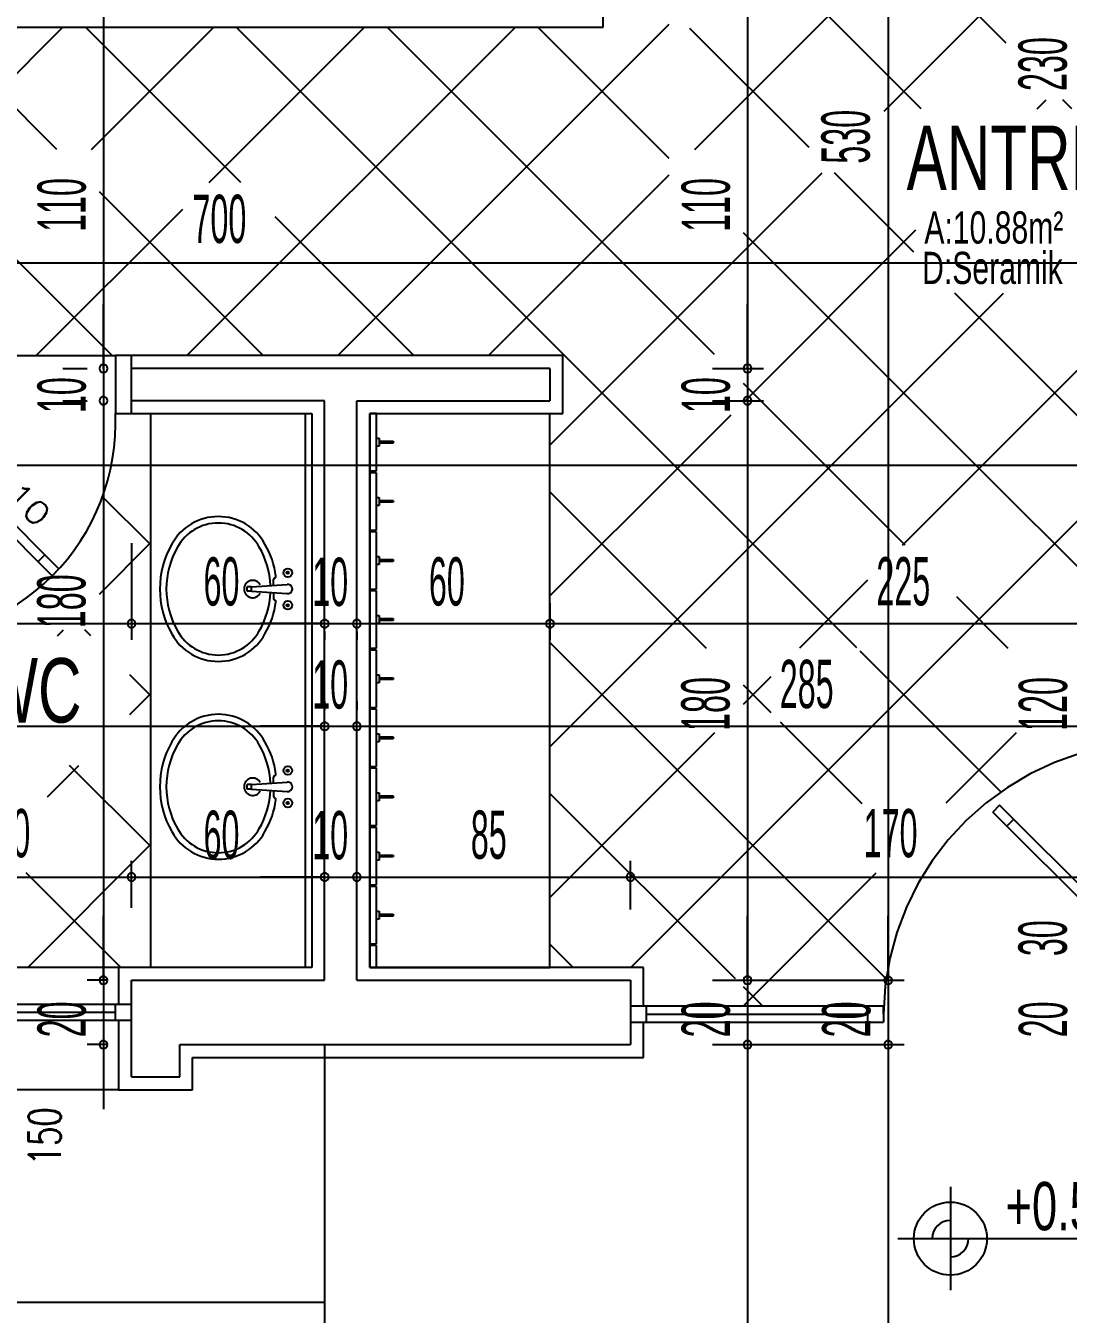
# Model space of a CAD drawing. Extents: x 3907.4 to 3911.57, y -3054.42 to -3053.7.
# Drawn here: x 3908.1644 to 3908.2292, y -3054.2928 to -3054.2127 of the extents above; entities that cross this region are included whole.
import ezdxf
from ezdxf.enums import TextEntityAlignment as Align

# ---------------------------------------------------------------- set-up
doc = ezdxf.new("R2010")
doc.units = 0
doc.header["$LTSCALE"] = 2
doc.header["$MEASUREMENT"] = 0
doc.linetypes.add('ACAD_ISO07W100', pattern=[3.5, 0.5, -3])
doc.linetypes.add('ACAD_ISO10W100', pattern=[18, 12, -3, 0, -3])
doc.layers.get('0').update_dxf_attribs({"linetype": 'CONTINUOUS'})
for name, color, linetype in [('AKS', 11, 'CONTINUOUS'), ('DOĞRAMA', 2, 'CONTINUOUS'), ('DUVAR', 7, 'CONTINUOUS'), ('MB', 11, 'CONTINUOUS'), ('OLÇÜ', 6, 'CONTINUOUS'), ('S-TEF', 151, 'CONTINUOUS'), ('SıVA', 6, 'CONTINUOUS'), ('TARAMA', 9, 'CONTINUOUS'), ('TEFRIŞ', 32, 'CONTINUOUS'), ('TEXT', 11, 'CONTINUOUS')]:
    doc.layers.add(name, color=color, linetype=linetype)
doc.styles.add('DETAY', font='stylu.ttf', dxfattribs={"width": 0.7, "height": 13})
doc.styles.add('KAPı-PEN', font='simplex.shx', dxfattribs={"width": 0.7, "height": 10})
doc.styles.add('MAHAL', font='stylu.ttf', dxfattribs={"width": 0.7, "height": 20})
doc.styles.add('ÖLÇÜ', font='stylu.ttf', dxfattribs={"width": 0.5})

msp = doc.modelspace()

# ---------------------------------------------------------------- linework, layer by layer
at = {"color": 0, "linetype": 'ByBlock'}
for centre, start, end in [((3908.169227918969, -3054.23402954204), 90, 270), ((3908.169227918969, -3054.23402954204), 90, 270), ((3908.169227918969, -3054.23402954204), 270, 90), ((3908.169227918969, -3054.23402954204), 270, 90), ((3908.209239900475, -3054.23402954204), 90, 270), ((3908.209239900475, -3054.23402954204), 90, 270), ((3908.209239900475, -3054.23402954204), 270, 90), ((3908.209239900475, -3054.23402954204), 270, 90), ((3908.169227918969, -3054.23602954204), 90, 270), ((3908.169227918969, -3054.23602954204), 90, 270), ((3908.169227918969, -3054.23602954204), 270, 90), ((3908.169227918969, -3054.23602954204), 270, 90), ((3908.209239900475, -3054.23602954204), 90, 270), ((3908.209239900475, -3054.23602954204), 90, 270), ((3908.209239900475, -3054.23602954204), 270, 90), ((3908.209239900475, -3054.23602954204), 270, 90), ((3908.170969865261, -3054.249879057749), 0, 180), ((3908.170969865261, -3054.249879057749), 0, 180), ((3908.182969865261, -3054.249879057749), 0, 180), ((3908.182969865261, -3054.249879057749), 0, 180), ((3908.184969865261, -3054.249879057749), 0, 180), ((3908.184969865261, -3054.249879057749), 0, 180), ((3908.196969865261, -3054.249879057749), 0, 180), ((3908.196969865261, -3054.249879057749), 0, 180), ((3908.170969865261, -3054.249879057749), 180, 0), ((3908.170969865261, -3054.249879057749), 180, 0), ((3908.182969865261, -3054.249879057749), 180, 0), ((3908.182969865261, -3054.249879057749), 180, 0), ((3908.184969865261, -3054.249879057749), 180, 0), ((3908.184969865261, -3054.249879057749), 180, 0), ((3908.196969865261, -3054.249879057749), 180, 0), ((3908.196969865261, -3054.249879057749), 180, 0), ((3908.182969865261, -3054.256255426317), 0, 180), ((3908.182969865261, -3054.256255426317), 0, 180), ((3908.184969865261, -3054.256255426317), 0, 180), ((3908.184969865261, -3054.256255426317), 0, 180), ((3908.182969865261, -3054.256255426317), 180, 0), ((3908.182969865261, -3054.256255426317), 180, 0), ((3908.184969865261, -3054.256255426317), 180, 0), ((3908.184969865261, -3054.256255426317), 180, 0), ((3908.170969865261, -3054.265617548252), 0, 180), ((3908.170969865261, -3054.265617548252), 0, 180), ((3908.170969865261, -3054.265617548252), 180, 0), ((3908.170969865261, -3054.265617548252), 180, 0), ((3908.182969865261, -3054.265617548252), 0, 180), ((3908.182969865261, -3054.265617548252), 0, 180), ((3908.182969865261, -3054.265617548252), 180, 0), ((3908.182969865261, -3054.265617548252), 180, 0), ((3908.184969865261, -3054.265617548252), 0, 180), ((3908.184969865261, -3054.265617548252), 0, 180), ((3908.184969865261, -3054.265617548252), 180, 0), ((3908.184969865261, -3054.265617548252), 180, 0), ((3908.201969865261, -3054.265617548252), 0, 180), ((3908.201969865261, -3054.265617548252), 0, 180), ((3908.201969865261, -3054.265617548252), 180, 0), ((3908.201969865261, -3054.265617548252), 180, 0), ((3908.169227918969, -3054.27202954204), 90, 270), ((3908.169227918969, -3054.27202954204), 90, 270), ((3908.169227918969, -3054.27202954204), 270, 90), ((3908.169227918969, -3054.27202954204), 270, 90), ((3908.209239900475, -3054.27202954204), 90, 270), ((3908.209239900475, -3054.27202954204), 90, 270), ((3908.209239900475, -3054.27202954204), 270, 90), ((3908.209239900475, -3054.27202954204), 270, 90), ((3908.217970682912, -3054.27202954204), 90, 270), ((3908.217970682912, -3054.27202954204), 90, 270), ((3908.217970682912, -3054.27202954204), 270, 90), ((3908.217970682912, -3054.27202954204), 270, 90), ((3908.169227918969, -3054.27602954204), 90, 270), ((3908.169227918969, -3054.27602954204), 270, 90), ((3908.209239900475, -3054.27602954204), 90, 270), ((3908.209239900475, -3054.27602954204), 90, 270), ((3908.209239900475, -3054.27602954204), 270, 90), ((3908.209239900475, -3054.27602954204), 270, 90), ((3908.217970682912, -3054.27602954204), 90, 270), ((3908.217970682912, -3054.27602954204), 90, 270), ((3908.217970682912, -3054.27602954204), 270, 90), ((3908.217970682912, -3054.27602954204), 270, 90)]:
    msp.add_arc(centre, 0.00025, start, end, dxfattribs=at)
at = {"layer": 'AKS', "linetype": 'ACAD_ISO10W100'}
msp.add_line((3907.955466956267, -3054.24002954204), (3908.330969865261, -3054.24002954204), dxfattribs=at)
at = {"layer": 'DOĞRAMA'}
for p, q in [((3908.170969865261, -3054.23322954204), (3908.169969865261, -3054.23322954204)), ((3908.169969865261, -3054.23322954204), (3908.169969865261, -3054.23682954204)), ((3908.170969865261, -3054.23682954204), (3908.170969865261, -3054.23322954204)), ((3908.155969865261, -3054.23682954204), (3908.16604980746, -3054.246909484239)), ((3908.15639412933, -3054.236405277971), (3908.166464778995, -3054.246475927637)), ((3908.169969865261, -3054.23682954204), (3908.170969865261, -3054.23682954204)), ((3908.165165102338, -3054.246024779117), (3908.165589366406, -3054.245600515048)), ((3908.166049803046, -3054.246909488649), (3908.166464778995, -3054.246475927637)), ((3908.224889927476, -3054.261149595431), (3908.224474951527, -3054.261583156443)), ((3908.234545601193, -3054.271653806109), (3908.224474951527, -3054.261583156443)), ((3908.234969865261, -3054.27122954204), (3908.224889923062, -3054.261149599841)), ((3908.225774628184, -3054.262034304963), (3908.225350364116, -3054.262458569032)), ((3908.170169865261, -3054.27122954204), (3908.157769865261, -3054.27122954204)), ((3908.170969865261, -3054.27352954204), (3908.156969865261, -3054.27352954204)), ((3908.169969865261, -3054.27452954204), (3908.169969865261, -3054.27352954204)), ((3908.169969865261, -3054.27452954204), (3908.169969865261, -3054.27352954204)), ((3908.201969865261, -3054.27362954204), (3908.217687400592, -3054.27362954204)), ((3908.202969865261, -3054.27462954204), (3908.202969865261, -3054.27362954204)), ((3908.202969865261, -3054.27462954204), (3908.202969865261, -3054.27362954204)), ((3908.216687400592, -3054.27362954204), (3908.216687400592, -3054.27462954204)), ((3908.217687400592, -3054.27412954204), (3908.217687400592, -3054.27362954204)), ((3908.217687400592, -3054.27362954204), (3908.217687400592, -3054.27462954204)), ((3908.169969865261, -3054.27402954204), (3908.157969865261, -3054.27402954204)), ((3908.202969865261, -3054.27412954204), (3908.216687400592, -3054.27412954204)), ((3908.170969865261, -3054.27452954204), (3908.156969865261, -3054.27452954204)), ((3908.201969865261, -3054.27462954204), (3908.217687400592, -3054.27462954204)), ((3908.170169865261, -3054.27882954204), (3908.157769865261, -3054.27882954204))]:
    msp.add_line(p, q, dxfattribs=at)
at = {"layer": 'DOĞRAMA', "linetype": 'ACAD_ISO07W100'}
for centre, radius, start, end in [((3908.156569865261, -3054.237420544378), 0.01341302664443515, 267.4361533952913, 2.525373738304785), ((3908.234778868852, -3054.274330522313), 0.01709264989338156, 89.35975310588401, 179.3262842963057)]:
    msp.add_arc(centre, radius, start, end, dxfattribs=at)
at = {"layer": 'DUVAR'}
for p, q in [((3908.196969865261, -3054.23402954204), (3908.170969865261, -3054.23402954204)), ((3908.182969865261, -3054.23402954204), (3908.170969865261, -3054.23402954204)), ((3908.170969865261, -3054.23602954204), (3908.170969865261, -3054.23402954204)), ((3908.170969865261, -3054.23602954204), (3908.170969865261, -3054.23402954204)), ((3908.196969865261, -3054.23402954204), (3908.196969865261, -3054.23602954204)), ((3908.182969865261, -3054.23602954204), (3908.170969865261, -3054.23602954204)), ((3908.182969865261, -3054.23602954204), (3908.170969865261, -3054.23602954204)), ((3908.182969865261, -3054.27202954204), (3908.182969865261, -3054.23602954204)), ((3908.184969865261, -3054.27202954204), (3908.184969865261, -3054.23602954204)), ((3908.184969865261, -3054.23602954204), (3908.196969865261, -3054.23602954204)), ((3908.170969865261, -3054.27202954204), (3908.182969865261, -3054.27202954204)), ((3908.170969865261, -3054.27602954204), (3908.170969865261, -3054.27202954204)), ((3908.170969865261, -3054.27802954204), (3908.170969865261, -3054.27202954204)), ((3908.184969865261, -3054.27202954204), (3908.201969865261, -3054.27202954204)), ((3908.201969865261, -3054.27202954204), (3908.201969865261, -3054.27602954204)), ((3908.173969865261, -3054.27602954204), (3908.201969865261, -3054.27602954204)), ((3908.173969865261, -3054.27802954204), (3908.173969865261, -3054.27602954204)), ((3908.170969865261, -3054.27802954204), (3908.173969865261, -3054.27802954204))]:
    msp.add_line(p, q, dxfattribs=at)
at = {"layer": 'MB'}
msp.add_line((3908.182969865261, -3054.27602954204), (3908.182969865261, -3054.33802954204), dxfattribs=at)
at = {"layer": 'MB', "color": 3}
msp.add_line((3908.084969865261, -3054.29202954204), (3908.182969865261, -3054.29202954204), dxfattribs=at)
at = {"layer": 'OLÇÜ', "color": 6}
for p, q in [((3908.217970682912, -3054.16602954204), (3908.217970682912, -3054.27202954204)), ((3908.169227918969, -3054.21202954204), (3908.169227918969, -3054.21602954204)), ((3908.169227918969, -3054.21202954204), (3908.169227918969, -3054.23402954204)), ((3908.209239900475, -3054.21202954204), (3908.209239900475, -3054.21602954204)), ((3908.209239900475, -3054.21202954204), (3908.209239900475, -3054.23402954204)), ((3908.100969865261, -3054.227459221437), (3908.240969865261, -3054.227459221437)), ((3908.169227918969, -3054.23402954204), (3908.169227918969, -3054.23002954204)), ((3908.209239900475, -3054.23402954204), (3908.209239900475, -3054.23002954204)), ((3908.166698547405, -3054.23402954204), (3908.168227918969, -3054.23402954204)), ((3908.166698547405, -3054.23402954204), (3908.168227918969, -3054.23402954204)), ((3908.169227918969, -3054.23402954204), (3908.169227918969, -3054.23602954204)), ((3908.207073626442, -3054.23402954204), (3908.210239900474, -3054.23402954204)), ((3908.207073626442, -3054.23402954204), (3908.210239900474, -3054.23402954204)), ((3908.209239900475, -3054.23402954204), (3908.209239900475, -3054.23602954204)), ((3908.166698547405, -3054.23602954204), (3908.168227918969, -3054.23602954204)), ((3908.166698547405, -3054.23602954204), (3908.168227918969, -3054.23602954204)), ((3908.169227918969, -3054.23602954204), (3908.169227918969, -3054.27202954204)), ((3908.169227918969, -3054.23602954204), (3908.169227918969, -3054.24002954204)), ((3908.207073626442, -3054.23602954204), (3908.210239900474, -3054.23602954204)), ((3908.207073626442, -3054.23602954204), (3908.210239900474, -3054.23602954204)), ((3908.209239900475, -3054.23602954204), (3908.209239900475, -3054.27202954204)), ((3908.209239900475, -3054.23602954204), (3908.209239900475, -3054.24002954204)), ((3908.170969865261, -3054.244884102968), (3908.170969865261, -3054.250879057749)), ((3908.170969865261, -3054.244884102968), (3908.170969865261, -3054.250879057749)), ((3908.196969865261, -3054.248611316715), (3908.196969865261, -3054.250879057749)), ((3908.196969865261, -3054.248611316715), (3908.196969865261, -3054.250879057749)), ((3908.154969865261, -3054.249879057749), (3908.170969865261, -3054.249879057749)), ((3908.170969865261, -3054.249879057749), (3908.182969865261, -3054.249879057749)), ((3908.182969865261, -3054.249879057749), (3908.178969865261, -3054.249879057749)), ((3908.182969865261, -3054.249879057749), (3908.184969865261, -3054.249879057749)), ((3908.182969865261, -3054.250372454939), (3908.182969865261, -3054.250879057749)), ((3908.182969865261, -3054.250372454939), (3908.182969865261, -3054.250879057749)), ((3908.184969865261, -3054.249879057749), (3908.188969865261, -3054.249879057749)), ((3908.184969865261, -3054.249879057749), (3908.196969865261, -3054.249879057749)), ((3908.184969865261, -3054.250372454939), (3908.184969865261, -3054.250879057749)), ((3908.184969865261, -3054.250372454939), (3908.184969865261, -3054.250879057749)), ((3908.196969865261, -3054.249879057749), (3908.241969865261, -3054.249879057749)), ((3908.182969865261, -3054.254696120009), (3908.182969865261, -3054.255255426317)), ((3908.182969865261, -3054.254696120009), (3908.182969865261, -3054.255255426317)), ((3908.184969865261, -3054.254696120009), (3908.184969865261, -3054.255255426317)), ((3908.184969865261, -3054.254696120009), (3908.184969865261, -3054.255255426317)), ((3908.136969865261, -3054.256255426317), (3908.182969865261, -3054.256255426317)), ((3908.182969865261, -3054.256255426317), (3908.178969865261, -3054.256255426317)), ((3908.182969865261, -3054.256255426317), (3908.184969865261, -3054.256255426317)), ((3908.184969865261, -3054.256255426317), (3908.188969865261, -3054.256255426317)), ((3908.184969865261, -3054.256255426317), (3908.241969865261, -3054.256255426317)), ((3908.170969865261, -3054.26752954204), (3908.170969865261, -3054.264617548252)), ((3908.170969865261, -3054.26752954204), (3908.170969865261, -3054.264617548252)), ((3908.182969865261, -3054.26602954204), (3908.182969865261, -3054.264617548252)), ((3908.182969865261, -3054.26602954204), (3908.182969865261, -3054.264617548252)), ((3908.184969865261, -3054.26602954204), (3908.184969865261, -3054.264617548252)), ((3908.184969865261, -3054.26602954204), (3908.184969865261, -3054.264617548252)), ((3908.201969865261, -3054.26762954204), (3908.201969865261, -3054.264617548252)), ((3908.201969865261, -3054.26762954204), (3908.201969865261, -3054.264617548252)), ((3908.156969865261, -3054.265617548252), (3908.170969865261, -3054.265617548252)), ((3908.170969865261, -3054.265617548252), (3908.182969865261, -3054.265617548252)), ((3908.182969865261, -3054.265617548252), (3908.178969865261, -3054.265617548252)), ((3908.182969865261, -3054.265617548252), (3908.184969865261, -3054.265617548252)), ((3908.184969865261, -3054.265617548252), (3908.188969865261, -3054.265617548252)), ((3908.184969865261, -3054.265617548252), (3908.201969865261, -3054.265617548252)), ((3908.201969865261, -3054.265617548252), (3908.235969865261, -3054.265617548252)), ((3908.169227918969, -3054.27202954204), (3908.169227918969, -3054.26802954204)), ((3908.209239900475, -3054.27202954204), (3908.209239900475, -3054.26802954204)), ((3908.217970682912, -3054.27202954204), (3908.217970682912, -3054.26802954204)), ((3908.169420168876, -3054.27202954204), (3908.168227918969, -3054.27202954204)), ((3908.169420168876, -3054.27202954204), (3908.168227918969, -3054.27202954204)), ((3908.169227918969, -3054.27202954204), (3908.169227918969, -3054.27602954204)), ((3908.207073626442, -3054.27202954204), (3908.208239900474, -3054.27202954204)), ((3908.207073626442, -3054.27202954204), (3908.208239900474, -3054.27202954204)), ((3908.207969865261, -3054.27202954204), (3908.218970682913, -3054.27202954204)), ((3908.207969865261, -3054.27202954204), (3908.218970682913, -3054.27202954204)), ((3908.209239900475, -3054.27202954204), (3908.209239900475, -3054.27602954204)), ((3908.217970682912, -3054.27202954204), (3908.217970682912, -3054.27602954204)), ((3908.169420168876, -3054.27602954204), (3908.168227918969, -3054.27602954204)), ((3908.169227918969, -3054.27602954204), (3908.169227918969, -3054.28002954204)), ((3908.207073626442, -3054.27602954204), (3908.208239900474, -3054.27602954204)), ((3908.207073626442, -3054.27602954204), (3908.208239900474, -3054.27602954204)), ((3908.207969865261, -3054.27602954204), (3908.218970682913, -3054.27602954204)), ((3908.207969865261, -3054.27602954204), (3908.218970682913, -3054.27602954204)), ((3908.209239900475, -3054.27602954204), (3908.209239900475, -3054.31202954204)), ((3908.209239900475, -3054.27602954204), (3908.209239900475, -3054.28002954204)), ((3908.217970682912, -3054.27602954204), (3908.217970682912, -3054.32602954204)), ((3908.217970682912, -3054.27602954204), (3908.217970682912, -3054.28002954204))]:
    msp.add_line(p, q, dxfattribs=at)
at = {"layer": 'S-TEF'}
for p, q in [((3908.172169865261, -3054.27122954204), (3908.172169865261, -3054.23682954204)), ((3908.172169865261, -3054.23682954204), (3908.182169865261, -3054.23682954204)), ((3908.182169865261, -3054.23682954204), (3908.182169865261, -3054.27122954204)), ((3908.179791051909, -3054.247494432484), (3908.179791051909, -3054.247135334853)), ((3908.179791051909, -3054.247494432484), (3908.179791051909, -3054.247135334853)), ((3908.179851289689, -3054.247043579931), (3908.179889761931, -3054.24702690789)), ((3908.179851289689, -3054.247043579931), (3908.179889761931, -3054.24702690789)), ((3908.179791051909, -3054.247960375592), (3908.179791051909, -3054.248319473222)), ((3908.179791051909, -3054.247960375592), (3908.179791051909, -3054.248319473222)), ((3908.179851289689, -3054.248411228145), (3908.179889761931, -3054.248427900185)), ((3908.179851289689, -3054.248411228145), (3908.179889761931, -3054.248427900185)), ((3908.179791051909, -3054.259778056486), (3908.179791051909, -3054.259418958855)), ((3908.179791051909, -3054.259778056486), (3908.179791051909, -3054.259418958855)), ((3908.179851289689, -3054.259327203933), (3908.179889761931, -3054.259310531892)), ((3908.179851289689, -3054.259327203933), (3908.179889761931, -3054.259310531892)), ((3908.179791051909, -3054.260243999594), (3908.179791051909, -3054.260603097224)), ((3908.179791051909, -3054.260243999594), (3908.179791051909, -3054.260603097224)), ((3908.179851289689, -3054.260694852147), (3908.179889761931, -3054.260711524187)), ((3908.179851289689, -3054.260694852147), (3908.179889761931, -3054.260711524187)), ((3908.182169865261, -3054.27122954204), (3908.172169865261, -3054.27122954204))]:
    msp.add_line(p, q, dxfattribs=at)
at = {"layer": 'S-TEF', "color": 9}
for p, q in [((3908.181769865261, -3054.23682954204), (3908.181769865261, -3054.27122954204)), ((3908.178151063867, -3054.247871402034), (3908.178151063867, -3054.247583406041)), ((3908.178427376031, -3054.247583406041), (3908.178151063867, -3054.247583406041)), ((3908.178151063867, -3054.247871402034), (3908.178151063867, -3054.247583406041)), ((3908.178151063867, -3054.247871402034), (3908.178151063867, -3054.247583406041)), ((3908.178427376031, -3054.247583406041), (3908.178151063867, -3054.247583406041)), ((3908.178151063867, -3054.247871402034), (3908.178151063867, -3054.247583406041)), ((3908.178427376031, -3054.247871402034), (3908.178151063867, -3054.247871402034)), ((3908.178427376031, -3054.247871402034), (3908.178151063867, -3054.247871402034)), ((3908.178427376031, -3054.247871402034), (3908.178151063867, -3054.247871402034)), ((3908.178427376031, -3054.247871402034), (3908.178151063867, -3054.247871402034)), ((3908.178427376031, -3054.247583406041), (3908.180634397982, -3054.247439408045)), ((3908.178427376031, -3054.247583406041), (3908.180634397982, -3054.247439408045)), ((3908.178427376031, -3054.247871402034), (3908.178427376031, -3054.247583406041)), ((3908.178427376031, -3054.247871402034), (3908.178427376031, -3054.247583406041)), ((3908.178427376031, -3054.247871402034), (3908.180634397982, -3054.248015400031)), ((3908.178427376031, -3054.247871402034), (3908.180634397982, -3054.248015400031)), ((3908.178151063867, -3054.260155026037), (3908.178151063867, -3054.259867030043)), ((3908.178427376031, -3054.259867030043), (3908.178151063867, -3054.259867030043)), ((3908.178151063867, -3054.260155026037), (3908.178151063867, -3054.259867030043)), ((3908.178151063867, -3054.260155026037), (3908.178151063867, -3054.259867030043)), ((3908.178427376031, -3054.259867030043), (3908.178151063867, -3054.259867030043)), ((3908.178151063867, -3054.260155026037), (3908.178151063867, -3054.259867030043)), ((3908.178427376031, -3054.259867030043), (3908.180634397982, -3054.259723032047)), ((3908.178427376031, -3054.259867030043), (3908.180634397982, -3054.259723032047)), ((3908.178427376031, -3054.260155026037), (3908.178427376031, -3054.259867030043)), ((3908.178427376031, -3054.260155026037), (3908.178427376031, -3054.259867030043)), ((3908.178427376031, -3054.260155026037), (3908.178151063867, -3054.260155026037)), ((3908.178427376031, -3054.260155026037), (3908.178151063867, -3054.260155026037)), ((3908.178427376031, -3054.260155026037), (3908.178151063867, -3054.260155026037)), ((3908.178427376031, -3054.260155026037), (3908.178151063867, -3054.260155026037)), ((3908.178427376031, -3054.260155026037), (3908.180634397982, -3054.260299024033)), ((3908.178427376031, -3054.260155026037), (3908.180634397982, -3054.260299024033))]:
    msp.add_line(p, q, dxfattribs=at)
for centre, radius in [((3908.180682330079, -3054.246719418062), 0.0002735961933913045), ((3908.180682330079, -3054.246719418062), 7.19989982608696e-05), ((3908.180682330079, -3054.248735390013), 0.0002735961933913045), ((3908.180682330079, -3054.248735390013), 7.19989982608696e-05), ((3908.180682330079, -3054.259003042064), 0.0002735961933913045), ((3908.180682330079, -3054.259003042064), 7.19989982608696e-05), ((3908.180682330079, -3054.261019014015), 0.0002735961933913045), ((3908.180682330079, -3054.261019014015), 7.19989982608696e-05)]:
    msp.add_circle(centre, radius, dxfattribs=at)
at = {"layer": 'S-TEF'}
for centre, radius, start, end in [((3908.176369865261, -3054.246527404038), 0.003300000000000004, 90, 151.2177952873177), ((3908.176369865261, -3054.246527404038), 0.003299999999999994, 28.78220471268229, 90), ((3908.178359325287, -3054.247729001017), 0.005623028339613398, 150.2471080488662, 179.9837275451461), ((3908.178359325287, -3054.247729001017), 0.005623028339613398, 150.2471080488662, 179.9837275451461), ((3908.17450672939, -3054.247696223877), 0.005497197621871276, 8.099336511258826, 30.10969973941301), ((3908.17450672939, -3054.247696223877), 0.005497197621871276, 8.099336511258826, 30.10969973941301), ((3908.179891051909, -3054.247135334853), 0.0001, 113.4296146470053, 180), ((3908.179891051909, -3054.247135334853), 0.0001, 113.4296146470053, 180), ((3908.179849999711, -3054.246935152968), 0.0001000000000000029, 293.4296146470053, 7.716978704843649), ((3908.179849999711, -3054.246935152968), 0.0001000000000000029, 293.4296146470053, 7.716978704843649), ((3908.178359325287, -3054.247725807058), 0.005623028339613373, 180.0162724548538, 209.7528919511338), ((3908.178359325287, -3054.247725807058), 0.005623028339613373, 180.0162724548538, 209.7528919511338), ((3908.17450672939, -3054.247758584198), 0.005497197621871274, 329.890300260587, 351.9006634887411), ((3908.17450672939, -3054.247758584198), 0.005497197621871274, 329.890300260587, 351.9006634887411), ((3908.179891051909, -3054.248319473222), 0.0001, 180, 246.5703853529947), ((3908.179891051909, -3054.248319473222), 0.0001, 180, 246.5703853529947), ((3908.179849999711, -3054.248519655108), 0.0001000000000000029, 352.2830212951564, 66.57038535299476), ((3908.179849999711, -3054.248519655108), 0.0001000000000000029, 352.2830212951564, 66.57038535299476), ((3908.176369865261, -3054.248927404038), 0.003300000000000004, 208.7822047126823, 270), ((3908.176369865261, -3054.248927404038), 0.003300000000000004, 208.7822047126823, 270), ((3908.176369865261, -3054.248927404038), 0.003299999999999994, 270, 331.2177952873176), ((3908.176369865261, -3054.248927404038), 0.003299999999999994, 270, 331.2177952873176), ((3908.176369865261, -3054.25881102804), 0.003300000000000004, 90, 151.2177952873177), ((3908.176369865261, -3054.25881102804), 0.003299999999999994, 28.78220471268229, 90), ((3908.178359325287, -3054.260012625019), 0.005623028339613398, 150.2471080488662, 179.9837275451461), ((3908.178359325287, -3054.260012625019), 0.005623028339613398, 150.2471080488662, 179.9837275451461), ((3908.17450672939, -3054.25997984788), 0.005497197621871276, 8.099336511258826, 30.10969973941301), ((3908.17450672939, -3054.25997984788), 0.005497197621871276, 8.099336511258826, 30.10969973941301), ((3908.179849999711, -3054.25921877697), 0.0001000000000000029, 293.4296146470053, 7.716978704843649), ((3908.179849999711, -3054.25921877697), 0.0001000000000000029, 293.4296146470053, 7.716978704843649), ((3908.178359325287, -3054.260009431061), 0.005623028339613373, 180.0162724548538, 209.7528919511338), ((3908.178359325287, -3054.260009431061), 0.005623028339613373, 180.0162724548538, 209.7528919511338), ((3908.179891051909, -3054.259418958855), 0.0001, 113.4296146470053, 180), ((3908.179891051909, -3054.259418958855), 0.0001, 113.4296146470053, 180), ((3908.17450672939, -3054.2600422082), 0.005497197621871274, 329.890300260587, 351.9006634887411), ((3908.17450672939, -3054.2600422082), 0.005497197621871274, 329.890300260587, 351.9006634887411), ((3908.179891051909, -3054.260603097224), 0.0001, 180, 246.5703853529947), ((3908.179891051909, -3054.260603097224), 0.0001, 180, 246.5703853529947), ((3908.179849999711, -3054.26080327911), 0.0001000000000000029, 352.2830212951564, 66.57038535299476), ((3908.179849999711, -3054.26080327911), 0.0001000000000000029, 352.2830212951564, 66.57038535299476), ((3908.176369865261, -3054.26121102804), 0.003300000000000004, 208.7822047126823, 270), ((3908.176369865261, -3054.26121102804), 0.003300000000000004, 208.7822047126823, 270), ((3908.176369865261, -3054.26121102804), 0.003299999999999994, 270, 331.2177952873176), ((3908.176369865261, -3054.26121102804), 0.003299999999999994, 270, 331.2177952873176)]:
    msp.add_arc(centre, radius, start, end, dxfattribs=at)
at = {"layer": 'S-TEF', "color": 9}
for centre, radius, start, end in [((3908.176369865261, -3054.246527404038), 0.002900000000000008, 90, 151.2177952873177), ((3908.176369865261, -3054.246527404038), 0.002899999999999995, 28.78220471268229, 90), ((3908.178359799514, -3054.247729003098), 0.005223502584084073, 150.1753408680393, 179.9824600945929), ((3908.178359799514, -3054.247729003098), 0.005223502584084073, 150.1753408680393, 179.9824600945929), ((3908.174409532051, -3054.247721273621), 0.005193984106517513, 2.364837516708055, 29.91308822883282), ((3908.174409532051, -3054.247721273621), 0.005193984106517513, 2.364837516708055, 29.91308822883282), ((3908.178501391757, -3054.247727404038), 0.0005399924869565219, 28.75076887703447, 180), ((3908.178501391757, -3054.247727404038), 0.0005399924869565219, 28.75076887703447, 180), ((3908.178359799514, -3054.247725804977), 0.005223502584084073, 180.0175399054071, 209.8246591319607), ((3908.178359799514, -3054.247725804977), 0.005223502584084073, 180.0175399054071, 209.8246591319607), ((3908.178501391757, -3054.247727404038), 0.0005399924869565219, 180, 331.2492311229656), ((3908.178501391757, -3054.247727404038), 0.0005399924869565219, 180, 331.2492311229656), ((3908.174409532051, -3054.247733534454), 0.005193984106517533, 330.0869117711672, 357.635162483292), ((3908.174409532051, -3054.247733534454), 0.005193984106517533, 330.0869117711672, 357.635162483292), ((3908.180674780029, -3054.247727404038), 0.0002908133451489399, 262.0181737896781, 97.98182621032183), ((3908.176369865261, -3054.248927404038), 0.002900000000000005, 208.7822047126823, 270), ((3908.176369865261, -3054.248927404038), 0.002900000000000005, 208.7822047126823, 270), ((3908.176369865261, -3054.248927404038), 0.002899999999999995, 270, 331.2177952873176), ((3908.176369865261, -3054.248927404038), 0.002899999999999995, 270, 331.2177952873176), ((3908.176369865261, -3054.25881102804), 0.002900000000000008, 90, 151.2177952873177), ((3908.176369865261, -3054.25881102804), 0.002899999999999995, 28.78220471268229, 90), ((3908.178359799514, -3054.2600126271), 0.005223502584084073, 150.1753408680393, 179.9824600945929), ((3908.178359799514, -3054.2600126271), 0.005223502584084073, 150.1753408680393, 179.9824600945929), ((3908.174409532051, -3054.260004897623), 0.005193984106517513, 2.364837516708055, 29.91308822883282), ((3908.174409532051, -3054.260004897623), 0.005193984106517513, 2.364837516708055, 29.91308822883282), ((3908.178359799514, -3054.260009428979), 0.005223502584084073, 180.0175399054071, 209.8246591319607), ((3908.178359799514, -3054.260009428979), 0.005223502584084073, 180.0175399054071, 209.8246591319607), ((3908.178501391757, -3054.26001102804), 0.0005399924869565219, 28.75076887703447, 180), ((3908.178501391757, -3054.26001102804), 0.0005399924869565219, 28.75076887703447, 180), ((3908.178501391757, -3054.26001102804), 0.0005399924869565219, 180, 331.2492311229656), ((3908.178501391757, -3054.26001102804), 0.0005399924869565219, 180, 331.2492311229656), ((3908.180674780029, -3054.26001102804), 0.0002908133451489399, 262.0181737896781, 97.98182621032183), ((3908.174409532051, -3054.260017158456), 0.005193984106517533, 330.0869117711672, 357.635162483292), ((3908.174409532051, -3054.260017158456), 0.005193984106517533, 330.0869117711672, 357.635162483292), ((3908.176369865261, -3054.26121102804), 0.002900000000000005, 208.7822047126823, 270), ((3908.176369865261, -3054.26121102804), 0.002900000000000005, 208.7822047126823, 270), ((3908.176369865261, -3054.26121102804), 0.002899999999999995, 270, 331.2177952873176), ((3908.176369865261, -3054.26121102804), 0.002899999999999995, 270, 331.2177952873176)]:
    msp.add_arc(centre, radius, start, end, dxfattribs=at)
at = {"layer": 'SıVA'}
for p, q in [((3908.200269865261, -3054.21282954204), (3908.200269865261, -3054.20922954204)), ((3908.122969865261, -3054.21282954204), (3908.200269865261, -3054.21282954204)), ((3908.197769865261, -3054.23322954204), (3908.170169865261, -3054.23322954204)), ((3908.197769865261, -3054.23682954204), (3908.197769865261, -3054.23322954204)), ((3908.170169865261, -3054.23682954204), (3908.182169865261, -3054.23682954204)), ((3908.182169865261, -3054.23682954204), (3908.182169865261, -3054.27122954204)), ((3908.185769865261, -3054.27122954204), (3908.185769865261, -3054.23682954204)), ((3908.185769865261, -3054.23682954204), (3908.197769865261, -3054.23682954204)), ((3908.182169865261, -3054.27122954204), (3908.170169865261, -3054.27122954204)), ((3908.170169865261, -3054.27122954204), (3908.170169865261, -3054.27352954204)), ((3908.202769865261, -3054.27122954204), (3908.185769865261, -3054.27122954204)), ((3908.202769865261, -3054.27362954204), (3908.202769865261, -3054.27122954204)), ((3908.170169865261, -3054.27452954204), (3908.170169865261, -3054.27882954204)), ((3908.202769865261, -3054.27682954204), (3908.202769865261, -3054.27462954204)), ((3908.174769865261, -3054.27882954204), (3908.174769865261, -3054.27682954204)), ((3908.174769865261, -3054.27682954204), (3908.202769865261, -3054.27682954204)), ((3908.170169865261, -3054.27882954204), (3908.174769865261, -3054.27882954204))]:
    msp.add_line(p, q, dxfattribs=at)
at = {"layer": 'TARAMA'}
for p, q in [((3908.217720682912, -3054.218033936443), (3908.240169865261, -3054.195584754094)), ((3908.20596938245, -3054.220416072055), (3908.226267411259, -3054.200118043245)), ((3908.225311012612, -3054.213809936973), (3908.213488702072, -3054.201987626433)), ((3908.220025096807, -3054.217893186018), (3908.204969865261, -3054.202837954473)), ((3908.183786747614, -3054.23322954204), (3908.204382287005, -3054.212634002649)), ((3908.169777298873, -3054.23322954204), (3908.149377298873, -3054.21282954204)), ((3908.155062227806, -3054.224477402446), (3908.166710088211, -3054.21282954204)), ((3908.166332993739, -3054.220416072055), (3908.158746463724, -3054.21282954204)), ((3908.177758119099, -3054.222472032564), (3908.168115628575, -3054.21282954204)), ((3908.168492723047, -3054.220416072055), (3908.176079253062, -3054.21282954204)), ((3908.174417582763, -3054.23322954204), (3908.194817582763, -3054.21282954204)), ((3908.175805927388, -3054.222472032564), (3908.185448417913, -3054.21282954204)), ((3908.204684793426, -3054.24002954204), (3908.177484793426, -3054.21282954204)), ((3908.207184997808, -3054.233160581572), (3908.186853958277, -3054.21282954204)), ((3908.204382287005, -3054.220988705918), (3908.196223123127, -3054.21282954204)), ((3908.213069145577, -3054.220306399639), (3908.205661248446, -3054.212898502508)), ((3908.227230598188, -3054.217893186018), (3908.227791893438, -3054.217331890768)), ((3908.229394261657, -3054.217893186018), (3908.228832966407, -3054.217331890768)), ((3908.193155912465, -3054.23322954204), (3908.204382287005, -3054.2220031675)), ((3908.196969865261, -3054.238784754094), (3908.213875516554, -3054.221879102801)), ((3908.219566713037, -3054.226803967099), (3908.214641848739, -3054.221879102801)), ((3908.179146463724, -3054.23322954204), (3908.168977918969, -3054.223060997285)), ((3908.223832571868, -3054.24002954204), (3908.240169865261, -3054.223692248646)), ((3908.165048417912, -3054.23322954204), (3908.174155061003, -3054.22412289895)), ((3908.188515628575, -3054.23322954204), (3908.179890419714, -3054.22460433318)), ((3908.208989900475, -3054.236133883731), (3908.219704341948, -3054.225419442258)), ((3908.223423123127, -3054.24002954204), (3908.208989900475, -3054.225596319387)), ((3908.214463407017, -3054.24002954204), (3908.225134538063, -3054.229358410993)), ((3908.232792287978, -3054.24002954204), (3908.222121156931, -3054.229358410993)), ((3908.117969865261, -3054.23322954204), (3908.169969865261, -3054.23322954204)), ((3908.214053958277, -3054.24002954204), (3908.208989900475, -3054.234965484238)), ((3908.205094242166, -3054.24002954204), (3908.208225281698, -3054.236898502509)), ((3908.196969865261, -3054.248153918945), (3908.205094242166, -3054.24002954204)), ((3908.196969865261, -3054.257523083796), (3908.214463407017, -3054.24002954204)), ((3908.202001736718, -3054.27122954204), (3908.233201736718, -3054.24002954204)), ((3908.216031102299, -3054.251375850914), (3908.204684793426, -3054.24002954204)), ((3908.219023898582, -3054.244999482346), (3908.214053958277, -3054.24002954204)), ((3908.218862631561, -3054.244999482346), (3908.223832571868, -3054.24002954204)), ((3908.241969865261, -3054.258576284174), (3908.223423123127, -3054.24002954204)), ((3908.172169865261, -3054.244991273279), (3908.169177366648, -3054.241998774665)), ((3908.206702158589, -3054.251416072055), (3908.196969865261, -3054.241683778726)), ((3908.168977918969, -3054.248038370685), (3908.172169865261, -3054.244846424393)), ((3908.212486262993, -3054.251375850914), (3908.21670485794, -3054.247157255967)), ((3908.225440488291, -3054.251416072055), (3908.222234872582, -3054.248210456346)), ((3908.166383596581, -3054.250632693073), (3908.166755425943, -3054.250260863711)), ((3908.168442120205, -3054.250632693073), (3908.168070290843, -3054.250260863711)), ((3908.217854545598, -3054.271937623913), (3908.196969865261, -3054.251052943577)), ((3908.224980437891, -3054.260325186505), (3908.216234872582, -3054.251579621196)), ((3908.172169865261, -3054.254360438129), (3908.170868009699, -3054.253058582567)), ((3908.208989900475, -3054.254872213433), (3908.210704857941, -3054.253157255967)), ((3908.170868009699, -3054.255517444805), (3908.172169865261, -3054.254215589243)), ((3908.210704857941, -3054.255418771405), (3908.208989900475, -3054.253703813939)), ((3908.216356395276, -3054.261070308741), (3908.211291512851, -3054.256005426317)), ((3908.196969865261, -3054.266892248646), (3908.207219101882, -3054.256643012026)), ((3908.221583335247, -3054.261017108362), (3908.225957431584, -3054.256643012026)), ((3908.165755095125, -3054.260630359379), (3908.167701516922, -3054.258683937582)), ((3908.172169865261, -3054.26372960298), (3908.167124199864, -3054.258683937582)), ((3908.20848817003, -3054.271940413197), (3908.196969865261, -3054.260422108428)), ((3908.164525077315, -3054.27122954204), (3908.172169865261, -3054.263584754094)), ((3908.17030063947, -3054.27122954204), (3908.164438645683, -3054.265367548252)), ((3908.208989900475, -3054.273610543135), (3908.217232895357, -3054.265367548252)), ((3908.198408134023, -3054.27122954204), (3908.196969865261, -3054.269791273278)), ((3908.210177298874, -3054.27362954204), (3908.208989900475, -3054.272442143641))]:
    msp.add_line(p, q, dxfattribs=at)
at = {"layer": 'TEFRIŞ'}
for p, q in [((3908.185769865261, -3054.23682954204), (3908.196969865261, -3054.23682954204)), ((3908.185769865261, -3054.23682954204), (3908.185769865261, -3054.24039354204)), ((3908.186201865261, -3054.23682954204), (3908.185769865261, -3054.23682954204)), ((3908.186201865261, -3054.24039354204), (3908.186201865261, -3054.23682954204)), ((3908.196969865261, -3054.27122954204), (3908.196969865261, -3054.23682954204)), ((3908.186201865261, -3054.238367193312), (3908.186367906398, -3054.238367193312)), ((3908.186367906398, -3054.238367193312), (3908.186367906398, -3054.238857764546)), ((3908.186367906398, -3054.238857764546), (3908.186201865261, -3054.238857764546)), ((3908.186367906398, -3054.238549013437), (3908.187224969648, -3054.238549013437)), ((3908.187224969648, -3054.238665652759), (3908.186367906398, -3054.238665652759)), ((3908.187224969648, -3054.238549013437), (3908.187224969648, -3054.238665652759)), ((3908.185769865261, -3054.24039354204), (3908.186201865261, -3054.24039354204)), ((3908.186201865261, -3054.24050154204), (3908.185769865261, -3054.24050154204)), ((3908.185769865261, -3054.24050154204), (3908.185769865261, -3054.24406554204)), ((3908.186201865261, -3054.24406554204), (3908.186201865261, -3054.24050154204)), ((3908.186201865261, -3054.242039193311), (3908.186367906398, -3054.242039193311)), ((3908.186367906398, -3054.242039193311), (3908.186367906398, -3054.242529764546)), ((3908.186367906398, -3054.242221013437), (3908.187224969648, -3054.242221013437)), ((3908.187224969648, -3054.242337652759), (3908.186367906398, -3054.242337652759)), ((3908.187224969648, -3054.242221013437), (3908.187224969648, -3054.242337652759)), ((3908.186367906398, -3054.242529764546), (3908.186201865261, -3054.242529764546)), ((3908.185769865261, -3054.24406554204), (3908.186201865261, -3054.24406554204)), ((3908.186201865261, -3054.24417354204), (3908.185769865261, -3054.24417354204)), ((3908.185769865261, -3054.24417354204), (3908.185769865261, -3054.24773754204)), ((3908.186201865261, -3054.24773754204), (3908.186201865261, -3054.24417354204)), ((3908.186201865261, -3054.245711193312), (3908.186367906398, -3054.245711193312)), ((3908.186367906398, -3054.246201764546), (3908.186201865261, -3054.246201764546)), ((3908.186367906398, -3054.245711193312), (3908.186367906398, -3054.246201764546)), ((3908.186367906398, -3054.245893013437), (3908.187224969648, -3054.245893013437)), ((3908.187224969648, -3054.246009652759), (3908.186367906398, -3054.246009652759)), ((3908.187224969648, -3054.245893013437), (3908.187224969648, -3054.246009652759)), ((3908.185769865261, -3054.24773754204), (3908.186201865261, -3054.24773754204)), ((3908.186201865261, -3054.24784554204), (3908.185769865261, -3054.24784554204)), ((3908.185769865261, -3054.24784554204), (3908.185769865261, -3054.25140954204)), ((3908.186201865261, -3054.25140954204), (3908.186201865261, -3054.24784554204)), ((3908.186201865261, -3054.249383193312), (3908.186367906398, -3054.249383193312)), ((3908.186367906398, -3054.249383193312), (3908.186367906398, -3054.249873764546)), ((3908.186367906398, -3054.249565013437), (3908.187224969648, -3054.249565013437)), ((3908.187224969648, -3054.249565013437), (3908.187224969648, -3054.249681652759)), ((3908.186367906398, -3054.249873764546), (3908.186201865261, -3054.249873764546)), ((3908.187224969648, -3054.249681652759), (3908.186367906398, -3054.249681652759)), ((3908.185769865261, -3054.25140954204), (3908.186201865261, -3054.25140954204)), ((3908.186201865261, -3054.25151754204), (3908.185769865261, -3054.25151754204)), ((3908.185769865261, -3054.25151754204), (3908.185769865261, -3054.25508154204)), ((3908.186201865261, -3054.25508154204), (3908.186201865261, -3054.25151754204)), ((3908.186201865261, -3054.253055193312), (3908.186367906398, -3054.253055193312)), ((3908.186367906398, -3054.253545764546), (3908.186201865261, -3054.253545764546)), ((3908.186367906398, -3054.253055193312), (3908.186367906398, -3054.253545764546)), ((3908.186367906398, -3054.253237013437), (3908.187224969648, -3054.253237013437)), ((3908.187224969648, -3054.253353652759), (3908.186367906398, -3054.253353652759)), ((3908.187224969648, -3054.253237013437), (3908.187224969648, -3054.253353652759)), ((3908.185769865261, -3054.25508154204), (3908.186201865261, -3054.25508154204)), ((3908.186201865261, -3054.25518954204), (3908.185769865261, -3054.25518954204)), ((3908.185769865261, -3054.25518954204), (3908.185769865261, -3054.25875354204)), ((3908.186201865261, -3054.25875354204), (3908.186201865261, -3054.25518954204)), ((3908.186201865261, -3054.256727193312), (3908.186367906398, -3054.256727193312)), ((3908.186367906398, -3054.256727193312), (3908.186367906398, -3054.257217764546)), ((3908.186367906398, -3054.257217764546), (3908.186201865261, -3054.257217764546)), ((3908.186367906398, -3054.256909013437), (3908.187224969648, -3054.256909013437)), ((3908.187224969648, -3054.257025652759), (3908.186367906398, -3054.257025652759)), ((3908.187224969648, -3054.256909013437), (3908.187224969648, -3054.257025652759)), ((3908.185769865261, -3054.25875354204), (3908.186201865261, -3054.25875354204)), ((3908.186201865261, -3054.25886154204), (3908.185769865261, -3054.25886154204)), ((3908.185769865261, -3054.25886154204), (3908.185769865261, -3054.26242554204)), ((3908.186201865261, -3054.26242554204), (3908.186201865261, -3054.25886154204)), ((3908.186201865261, -3054.260399193312), (3908.186367906398, -3054.260399193312)), ((3908.186367906398, -3054.260399193312), (3908.186367906398, -3054.260889764546)), ((3908.186367906398, -3054.260581013437), (3908.187224969648, -3054.260581013437)), ((3908.187224969648, -3054.260697652759), (3908.186367906398, -3054.260697652759)), ((3908.187224969648, -3054.260581013437), (3908.187224969648, -3054.260697652759)), ((3908.186367906398, -3054.260889764546), (3908.186201865261, -3054.260889764546)), ((3908.185769865261, -3054.26242554204), (3908.186201865261, -3054.26242554204)), ((3908.186201865261, -3054.26253354204), (3908.185769865261, -3054.26253354204)), ((3908.185769865261, -3054.26253354204), (3908.185769865261, -3054.26609754204)), ((3908.186201865261, -3054.26609754204), (3908.186201865261, -3054.26253354204)), ((3908.186201865261, -3054.264071193312), (3908.186367906398, -3054.264071193312)), ((3908.186367906398, -3054.264561764546), (3908.186201865261, -3054.264561764546)), ((3908.186367906398, -3054.264071193312), (3908.186367906398, -3054.264561764546)), ((3908.186367906398, -3054.264253013437), (3908.187224969648, -3054.264253013437)), ((3908.187224969648, -3054.264369652759), (3908.186367906398, -3054.264369652759)), ((3908.187224969648, -3054.264253013437), (3908.187224969648, -3054.264369652759)), ((3908.185769865261, -3054.26609754204), (3908.186201865261, -3054.26609754204)), ((3908.186201865261, -3054.26620554204), (3908.185769865261, -3054.26620554204)), ((3908.185769865261, -3054.26620554204), (3908.185769865261, -3054.26976954204)), ((3908.186201865261, -3054.26976954204), (3908.186201865261, -3054.26620554204)), ((3908.186201865261, -3054.267743193312), (3908.186367906398, -3054.267743193312)), ((3908.186367906398, -3054.267743193312), (3908.186367906398, -3054.268233764546)), ((3908.186367906398, -3054.267925013437), (3908.187224969648, -3054.267925013437)), ((3908.187224969648, -3054.268041652759), (3908.186367906398, -3054.268041652759)), ((3908.187224969648, -3054.267925013437), (3908.187224969648, -3054.268041652759)), ((3908.186367906398, -3054.268233764546), (3908.186201865261, -3054.268233764546)), ((3908.185769865261, -3054.26976954204), (3908.186201865261, -3054.26976954204)), ((3908.186201865261, -3054.26987754204), (3908.185769865261, -3054.26987754204)), ((3908.185769865261, -3054.26987754204), (3908.185769865261, -3054.27122954204)), ((3908.186201865261, -3054.27122954204), (3908.186201865261, -3054.26987754204)), ((3908.185769865261, -3054.27122954204), (3908.196969865261, -3054.27122954204)), ((3908.185769865261, -3054.27122954204), (3908.186201865261, -3054.27122954204))]:
    msp.add_line(p, q, dxfattribs=at)
at = {"layer": 'TEXT', "color": 3}
for p, q in [((3908.221842259429, -3054.28487100875), (3908.221842259429, -3054.291290522714)), ((3908.218574259429, -3054.288080765732), (3908.234580259968, -3054.288080765732))]:
    msp.add_line(p, q, dxfattribs=at)
msp.add_circle((3908.221842259429, -3054.288080765732), 0.002268, dxfattribs=at)
for start, end in [(90, 180), (270, 0)]:
    msp.add_arc((3908.221842259429, -3054.288080765732), 0.001133999999999992, start, end, dxfattribs=at)

# ---------------------------------------------------------------- texts
at = {"layer": 'DOĞRAMA', "style": 'KAPı-PEN'}
for s, height, rotation, width, p in [('80/210', 0.0014, 315, 1.2, (3908.158891587689, -3054.237766350265)), ('150', 0.002, 90, 0.7, (3908.166584099673, -3054.283520731895))]:
    msp.add_text(s, height=height, rotation=rotation, dxfattribs=dict(at, width=width)).set_placement(p)
at = {"layer": 'OLÇÜ', "color": 62, "style": 'ÖLÇÜ', "width": 0.5}
for s, p in [('230', (3908.229071993578, -3054.216793823418)), ('530', (3908.216830126543, -3054.221309190649)), ('110', (3908.168131286465, -3054.225545281425)), ('110', (3908.208143267971, -3054.225545281425)), ('10', (3908.168131286465, -3054.236800771908)), ('10', (3908.208143267971, -3054.236800771908)), ('180', (3908.168113716919, -3054.250163133111)), ('180', (3908.208125698425, -3054.256545281425)), ('120', (3908.229093955511, -3054.256545281425)), ('30', (3908.229071993578, -3054.270534483475)), ('20', (3908.168131286465, -3054.275580603533)), ('20', (3908.208143267971, -3054.275580603533)), ('20', (3908.216874050409, -3054.275580603533)), ('20', (3908.229093955511, -3054.275580603533))]:
    msp.add_text(s, height=0.003, rotation=90, dxfattribs=at).set_placement(p)
for s, p in [('700', (3908.174761210344, -3054.22623301353)), ('60', (3908.17544735428, -3054.248756070926)), ('10', (3908.182198635393, -3054.248782425245)), ('60', (3908.18944735428, -3054.248756070926)), ('225', (3908.217242925291, -3054.248749482346)), ('10', (3908.182198635393, -3054.255158793813)), ('285', (3908.211242925291, -3054.255125850914)), ('70', (3908.162452844763, -3054.264391340346)), ('60', (3908.17544735428, -3054.264494561429)), ('10', (3908.182198635393, -3054.264520915749)), ('85', (3908.19205167346, -3054.26448797285)), ('170', (3908.216454125876, -3054.264391340346))]:
    msp.add_text(s, height=0.003, dxfattribs=at).set_placement(p)
at = {"layer": 'TEXT', "width": 0.7}
for s, height, style, p in [('ANTRE', 0.004, 'MAHAL', (3908.219123166813, -3054.222943698463)), ('A:10.88m²', 0.002, 'DETAY', (3908.220225205784, -3054.226270872648)), ('D:Seramik', 0.002, 'DETAY', (3908.220086844809, -3054.228781178197)), ('DUŞ+WC', 0.004, 'MAHAL', (3908.151537262993, -3054.256021419281))]:
    msp.add_text(s, height=height, dxfattribs=dict(at, style=style)).set_placement(p)
at = {"layer": 'TEXT', "color": 3, "style": 'MAHAL', "width": 0.7}
msp.add_attdef('+0.50', text='%%p0.00', height=0.003, dxfattribs=at).set_placement((3908.228825554581, -3054.287560648058), align=Align.CENTER)

doc.saveas('drawing.dxf')
